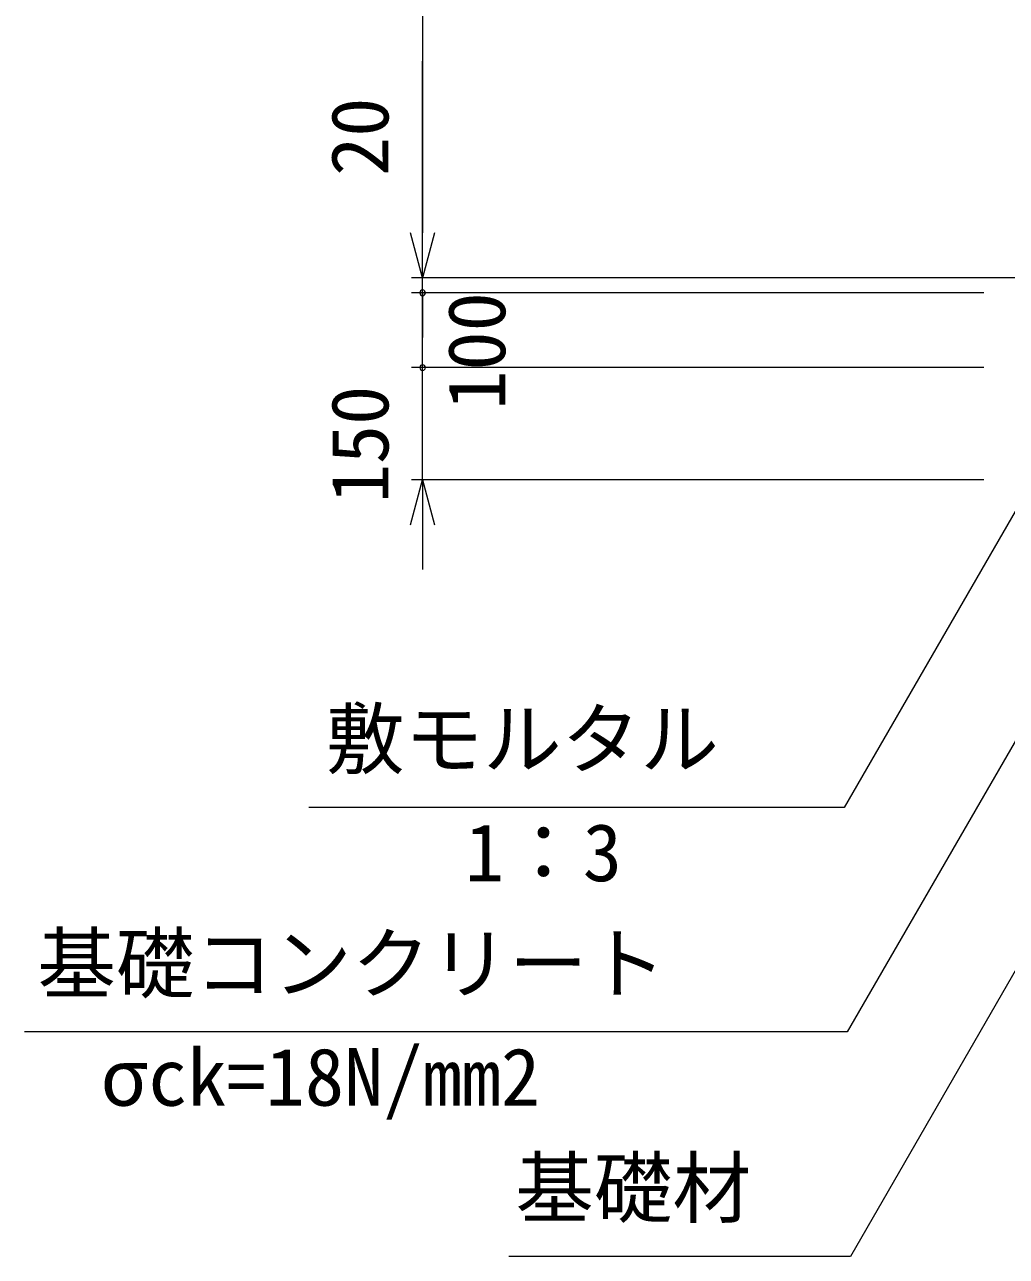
# Model space of a CAD drawing. Units: millimetres, scale not verified, with parts at other scales. Extents: x 0 to 252300, y 59400 to 118800.
# Drawn here: x 216750 to 221122, y 85663 to 91151 of the extents above; entities that cross this region are included whole.
import ezdxf
from ezdxf.enums import TextEntityAlignment as Align

# ---------------------------------------------------------------- set-up
doc = ezdxf.new("R2010")
doc.units = ezdxf.units.MM
doc.header["$LTSCALE"] = 300
for name, color, linetype, lineweight in [('0_2', 1, 'Continuous', 18), ('D-STR-DIM', 7, 'Continuous', 18), ('D-STR-HTXT', 7, 'Continuous', 18)]:
    doc.layers.add(name, color=color, linetype=linetype, lineweight=lineweight)
doc.styles.add('ＭＳ ゴシック', font='')
doc.styles.get('ＭＳ ゴシック').set_extended_font_data('MS Gothic')

msp = doc.modelspace()

# ---------------------------------------------------------------- linework, layer by layer
at = {"layer": '0_2'}
for p, q in [((218522.3, 90022.8), (218468.7, 90222.8)), ((218522.3, 90022.8), (218468.7, 90222.8)), ((218575.8, 90222.8), (218522.3, 90022.8)), ((218522.3, 90022.8), (218522.3, 90222.8)), ((218575.8, 90222.8), (218522.3, 90022.8)), ((218522.3, 90022.8), (218522.3, 90222.8)), ((218468.7, 88922.8), (218522.3, 89122.8)), ((218522.3, 89122.8), (218575.8, 88922.8)), ((218522.3, 89122.8), (218522.3, 88922.8))]:
    msp.add_line(p, q, dxfattribs=at)
for centre, start, end in [((218522.3, 89956.1), 90, 270), ((218522.3, 89956.1), 90, 270), ((218522.3, 89956.1), 270, 90), ((218522.3, 89956.1), 270, 90), ((218522.3, 89622.8), 90, 270), ((218522.3, 89622.8), 90, 270), ((218522.3, 89622.8), 270, 90), ((218522.3, 89622.8), 270, 90)]:
    msp.add_arc(centre, 12.5, start, end, dxfattribs=at)
at = {"layer": 'D-STR-DIM'}
for p, q in [((218522.3, 99822.8), (218522.3, 90222.8)), ((218522.3, 90222.8), (218522.3, 90988.5)), ((221355.6, 90022.8), (218472.3, 90022.8)), ((221355.6, 90022.8), (218472.3, 90022.8)), ((218522.3, 89956.1), (218522.3, 90022.8)), ((221022.3, 89956.1), (218472.3, 89956.1)), ((221022.3, 89956.1), (218472.3, 89956.1)), ((218522.3, 89622.8), (218522.3, 89956.1)), ((218522.3, 89956.1), (218522.3, 89756.1)), ((218522.3, 89622.8), (218522.3, 89822.8)), ((221022.3, 89622.8), (218472.3, 89622.8)), ((221022.3, 89622.8), (218472.3, 89622.8)), ((218522.3, 89122.8), (218522.3, 89622.8)), ((221022.3, 89122.8), (218472.3, 89122.8)), ((218522.3, 88922.8), (218522.3, 88722.8))]:
    msp.add_line(p, q, dxfattribs=at)
at = {"layer": 'D-STR-HTXT'}
for p, q in [((221653.8, 89836.4), (220399.2, 87663.2)), ((222145.9, 89662.2), (220413.9, 86663.2)), ((222441.9, 89160.4), (220428.7, 85663.2)), ((220399.2, 87663.2), (218015, 87663.2)), ((220413.9, 86663.2), (216749.9, 86663.2)), ((220428.7, 85663.2), (218905.9, 85663.2))]:
    msp.add_line(p, q, dxfattribs=at)

# ---------------------------------------------------------------- texts
at = {"layer": 'D-STR-DIM', "color": 1, "style": 'ＭＳ ゴシック'}
for s, p in [('20', (218447.3, 90476.5)), ('100', (218967.4, 89435)), ('150', (218447.3, 89018.4))]:
    msp.add_text(s, height=256.6, rotation=90, dxfattribs=at).set_placement(p, align=Align.BOTTOM_LEFT)
at = {"layer": 'D-STR-HTXT', "color": 1, "style": 'ＭＳ ゴシック'}
for s, p in [('敷モルタル', (218091.8, 87763.2)), ('1：3', (218711.2, 87257.5)), ('基礎コンクリート', (216806.8, 86763.2)), ('σck=18N/mm2', (217087.4, 86257.5)), ('基礎材', (218935.3, 85763.2))]:
    msp.add_text(s, height=256.6, dxfattribs=at).set_placement(p, align=Align.BOTTOM_LEFT)

doc.saveas('drawing.dxf')
